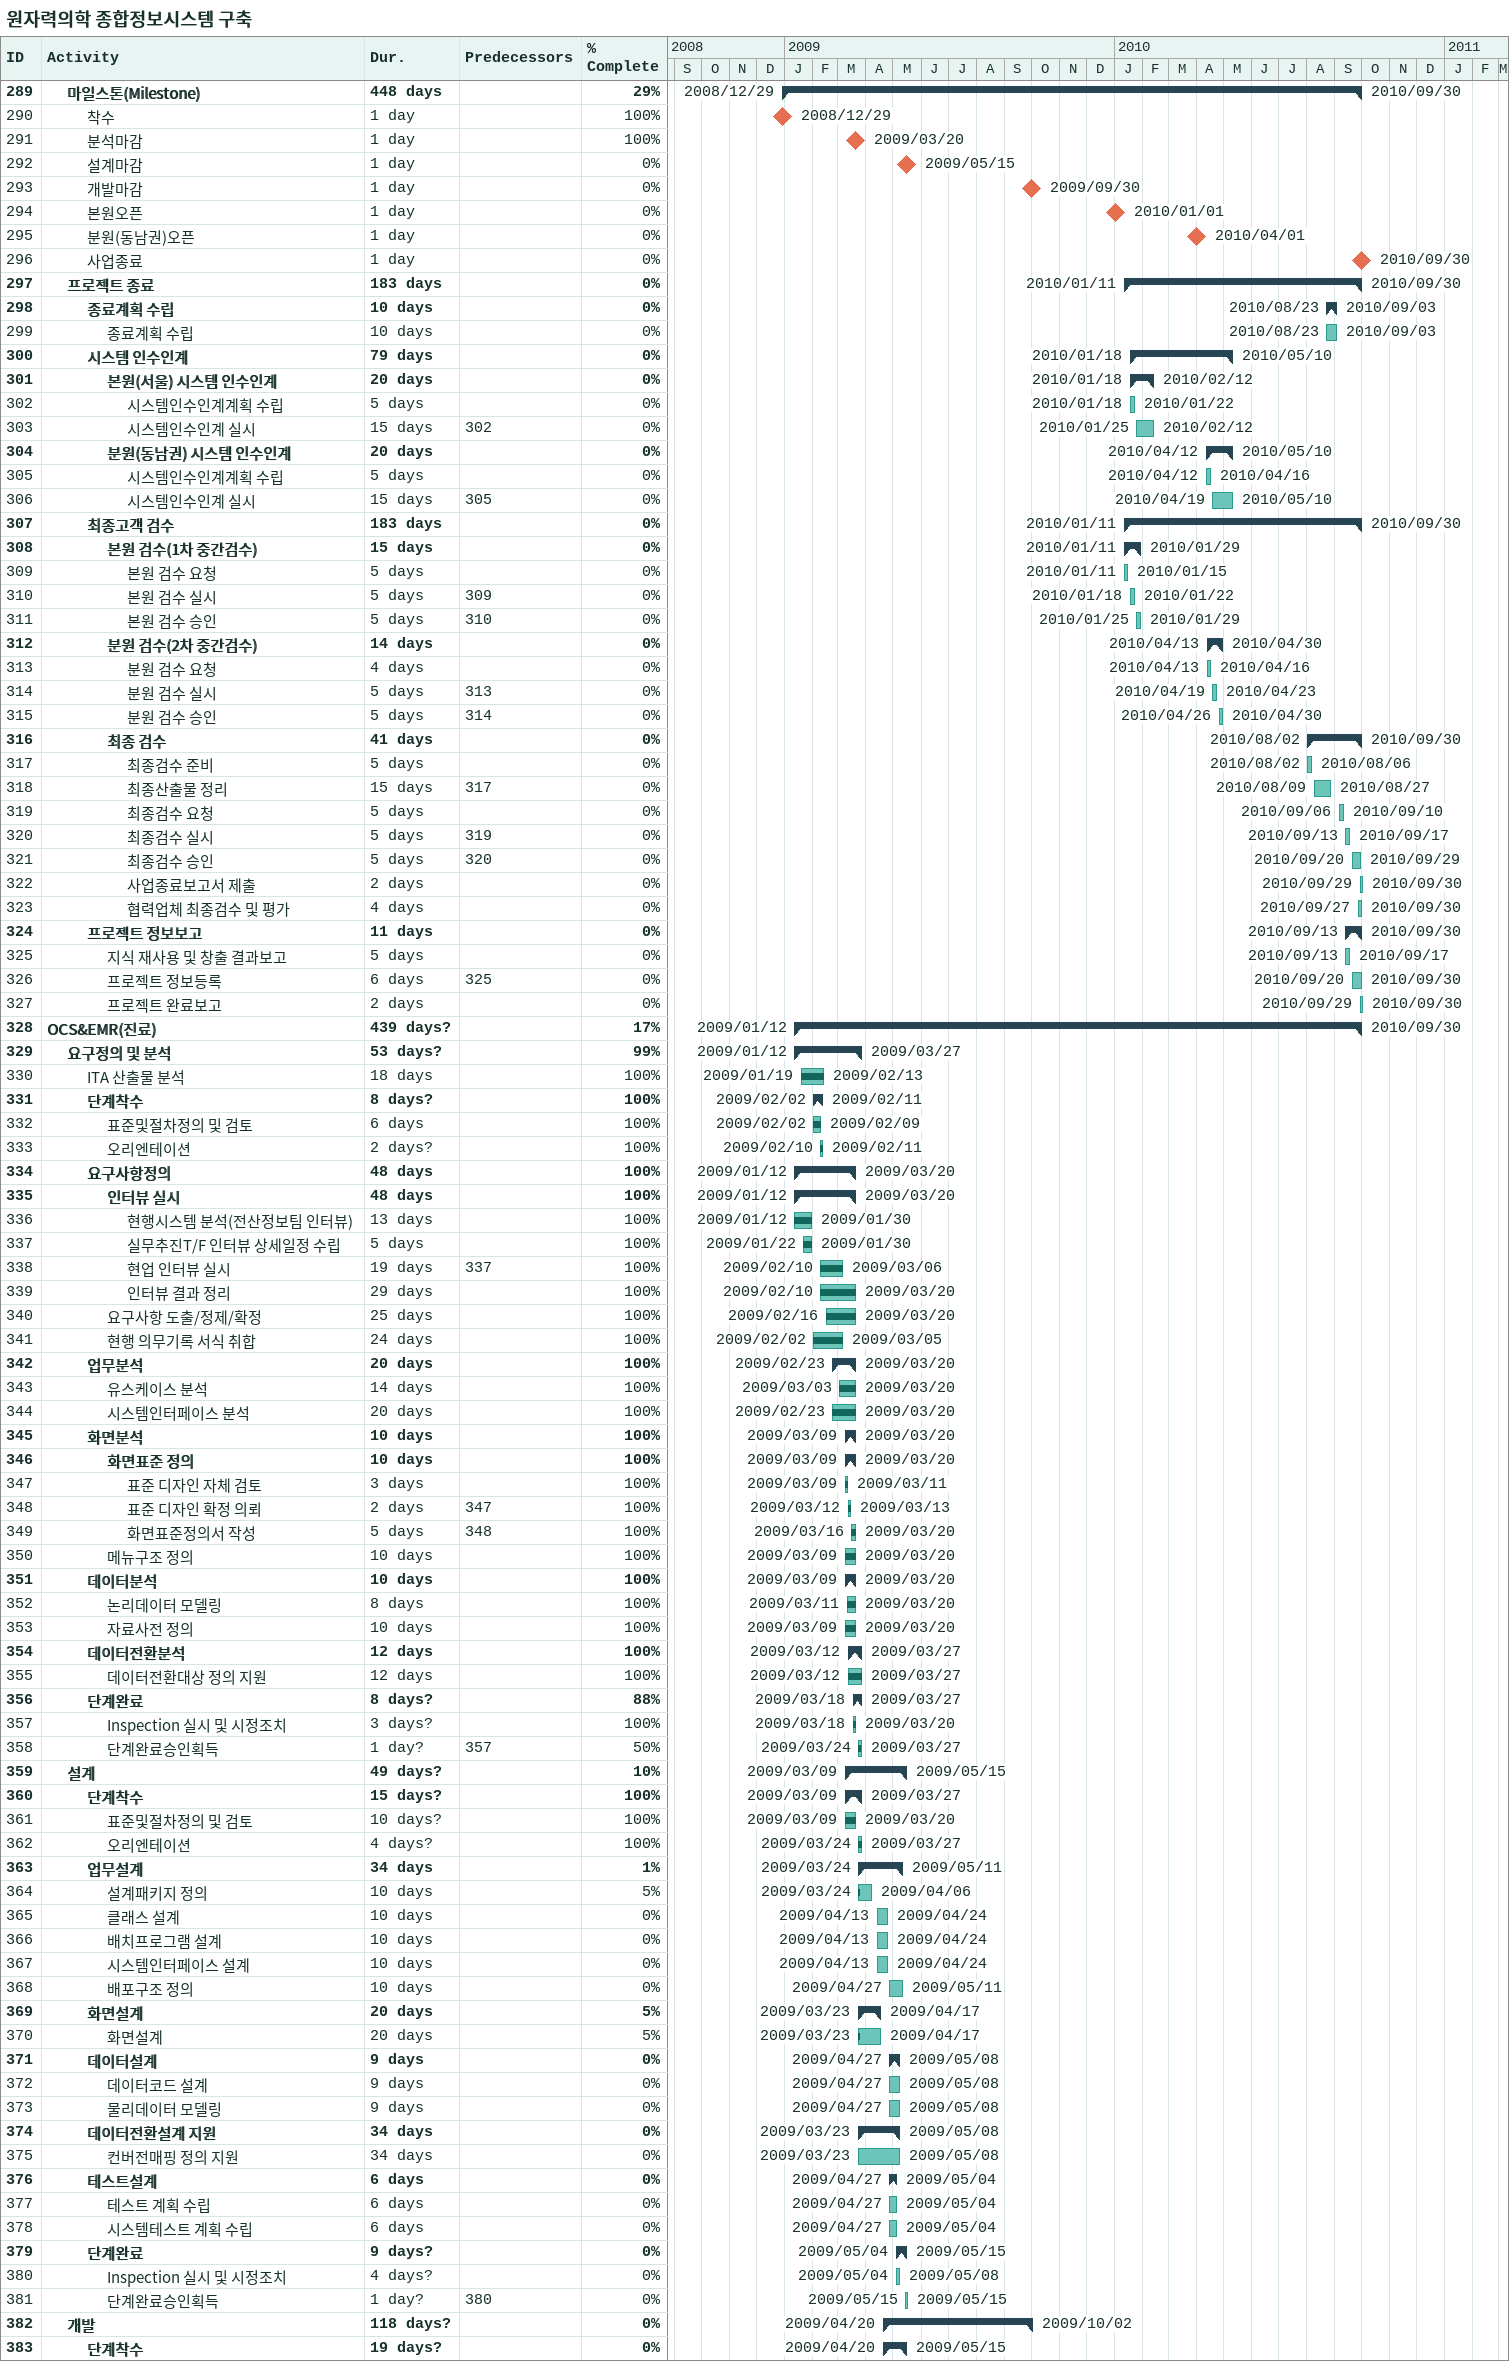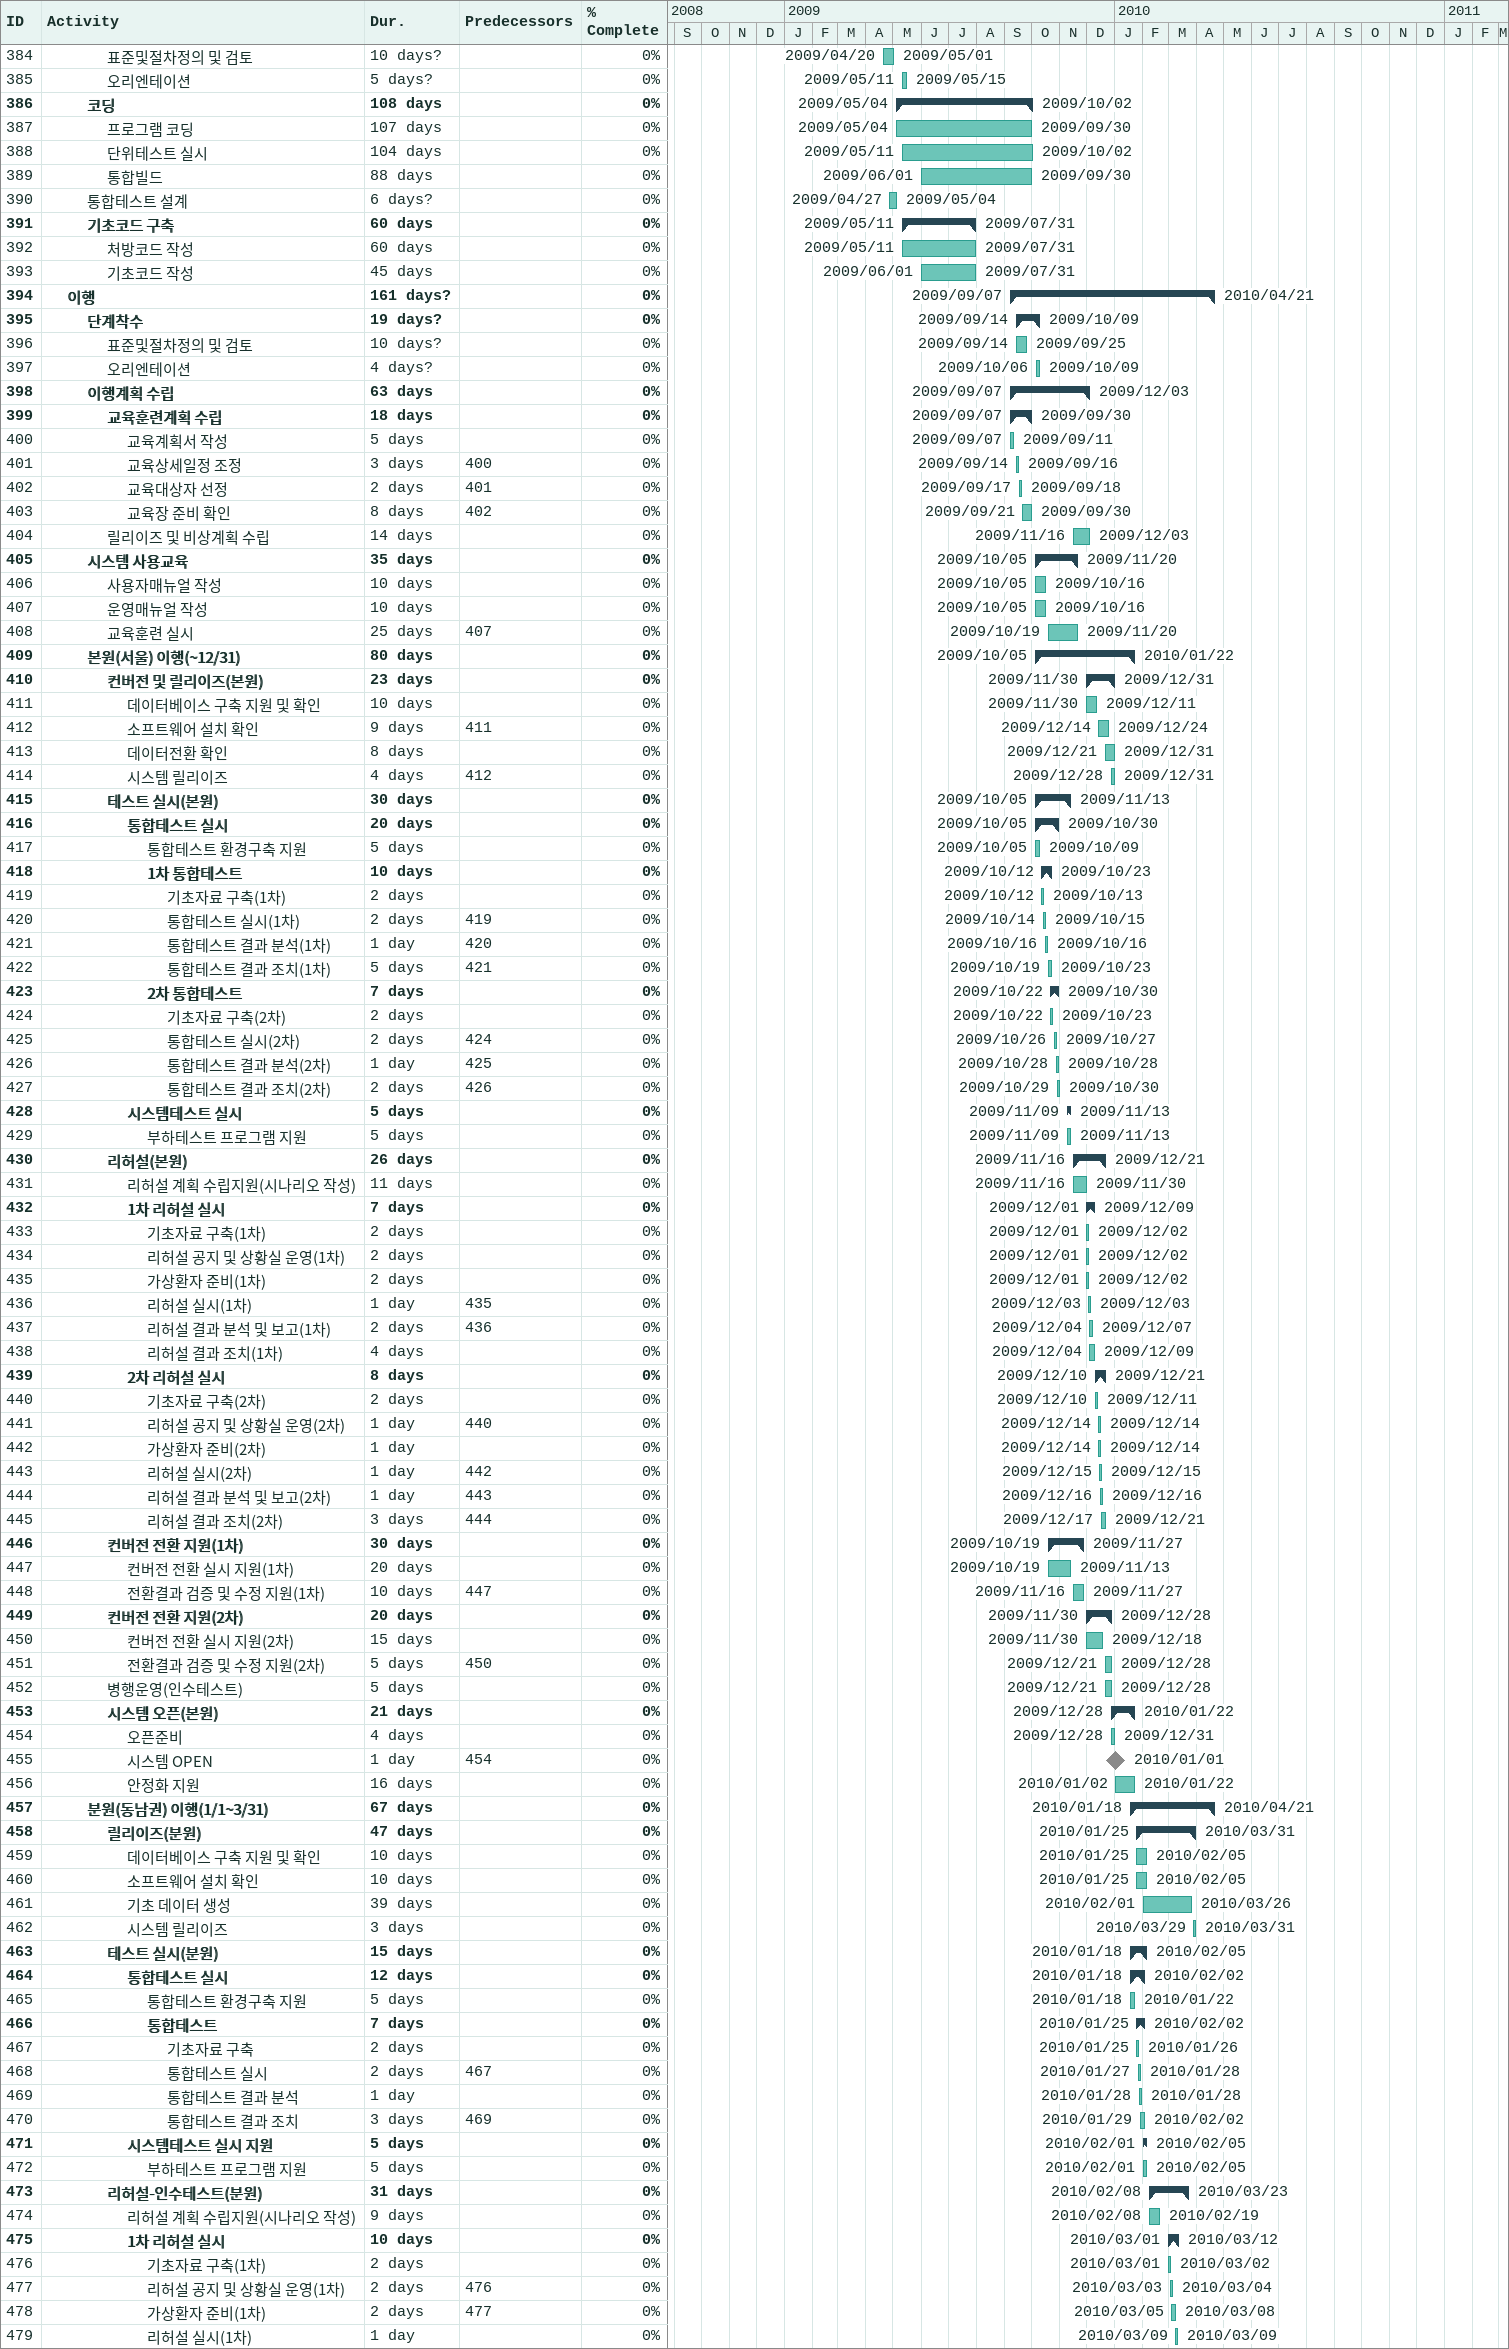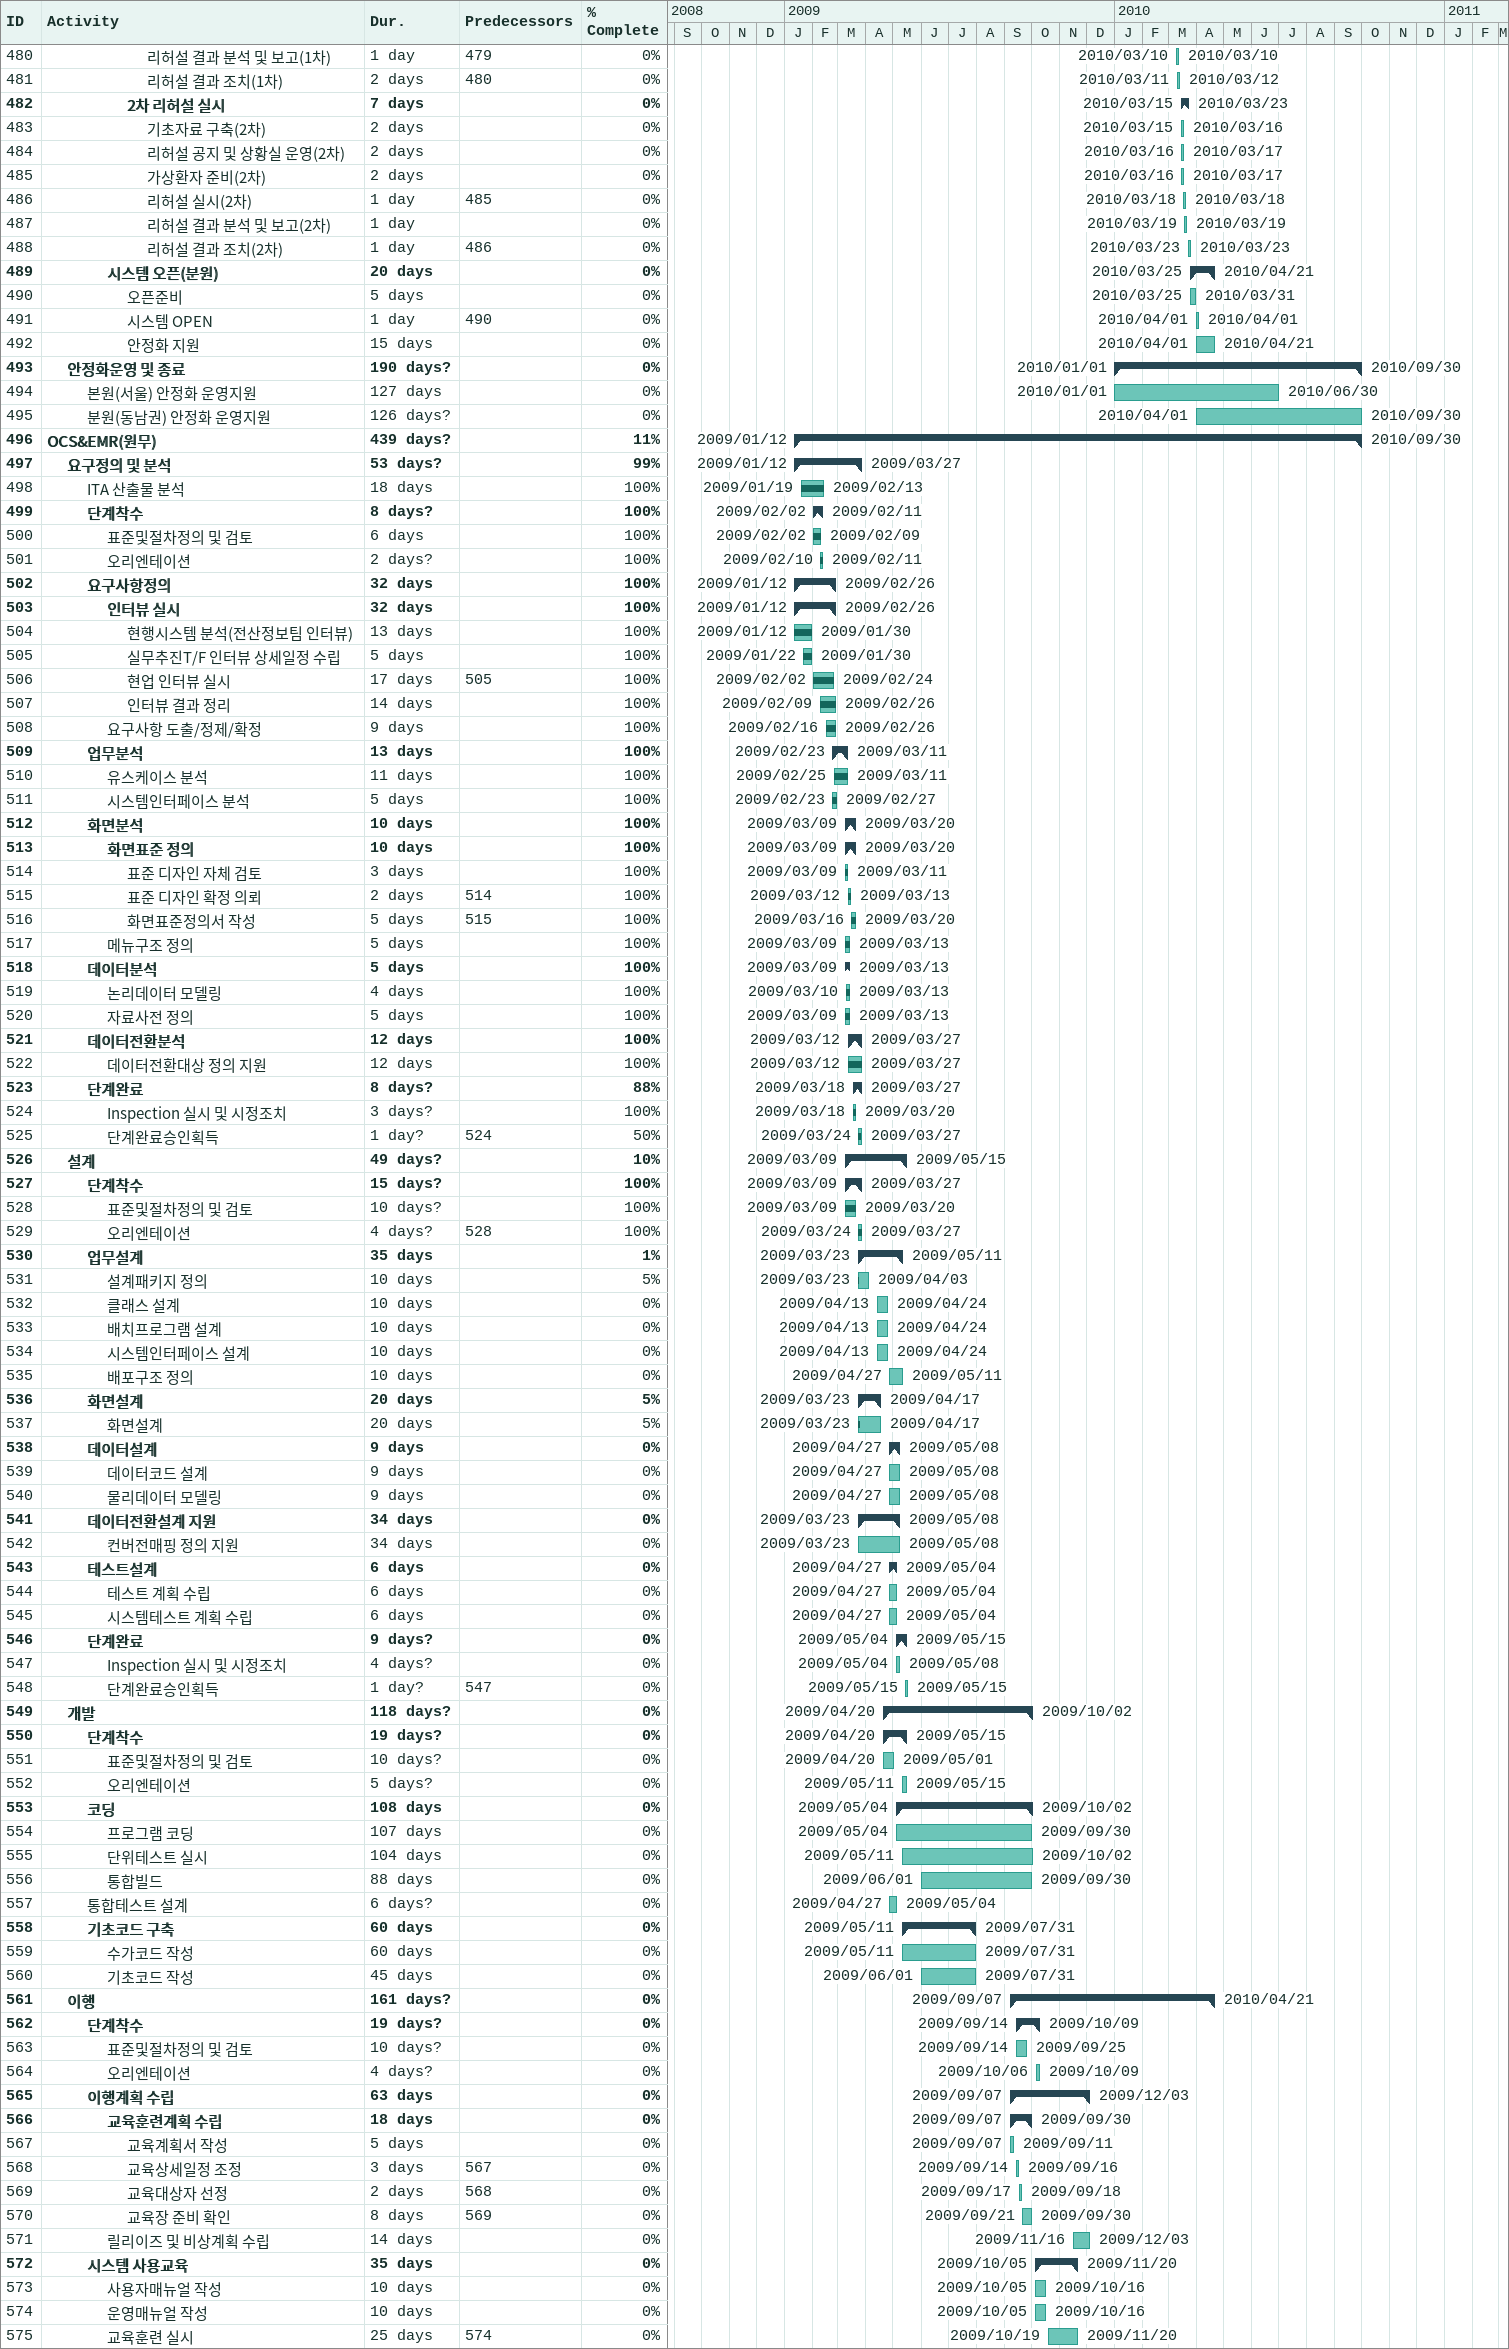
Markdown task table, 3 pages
원자력의학 종합정보시스템 구축

| ID | Level | Task | Duration | Start | Finish | Predecessors | % complete |
|---|---|---|---|---|---|---|---|
| 289 | 2 | **마일스톤(Milestone)** | 448d | 2008-12-29 | 2010-09-30 |  | 29 |
| 290 | 3 | 착수 | 1d | 2008-12-29 | 2008-12-29 |  | 100 |
| 291 | 3 | 분석마감 | 1d | 2009-03-20 | 2009-03-20 |  | 100 |
| 292 | 3 | 설계마감 | 1d | 2009-05-15 | 2009-05-15 |  | 0 |
| 293 | 3 | 개발마감 | 1d | 2009-09-30 | 2009-09-30 |  | 0 |
| 294 | 3 | 본원오픈 | 1d | 2010-01-01 | 2010-01-01 |  | 0 |
| 295 | 3 | 분원(동남권)오픈 | 1d | 2010-04-01 | 2010-04-01 |  | 0 |
| 296 | 3 | 사업종료 | 1d | 2010-09-30 | 2010-09-30 |  | 0 |
| 297 | 2 | **프로젝트 종료** | 183d | 2010-01-11 | 2010-09-30 |  | 0 |
| 298 | 3 | **종료계획 수립** | 10d | 2010-08-23 | 2010-09-03 |  | 0 |
| 299 | 4 | 종료계획 수립 | 10d | 2010-08-23 | 2010-09-03 |  | 0 |
| 300 | 3 | **시스템 인수인계** | 79d | 2010-01-18 | 2010-05-10 |  | 0 |
| 301 | 4 | **본원(서울) 시스템 인수인계** | 20d | 2010-01-18 | 2010-02-12 |  | 0 |
| 302 | 5 | 시스템인수인계계획 수립 | 5d | 2010-01-18 | 2010-01-22 |  | 0 |
| 303 | 5 | 시스템인수인계 실시 | 15d | 2010-01-25 | 2010-02-12 | 302 | 0 |
| 304 | 4 | **분원(동남권) 시스템 인수인계** | 20d | 2010-04-12 | 2010-05-10 |  | 0 |
| 305 | 5 | 시스템인수인계계획 수립 | 5d | 2010-04-12 | 2010-04-16 |  | 0 |
| 306 | 5 | 시스템인수인계 실시 | 15d | 2010-04-19 | 2010-05-10 | 305 | 0 |
| 307 | 3 | **최종고객 검수** | 183d | 2010-01-11 | 2010-09-30 |  | 0 |
| 308 | 4 | **본원 검수(1차 중간검수)** | 15d | 2010-01-11 | 2010-01-29 |  | 0 |
| 309 | 5 | 본원 검수 요청 | 5d | 2010-01-11 | 2010-01-15 |  | 0 |
| 310 | 5 | 본원 검수 실시 | 5d | 2010-01-18 | 2010-01-22 | 309 | 0 |
| 311 | 5 | 본원 검수 승인 | 5d | 2010-01-25 | 2010-01-29 | 310 | 0 |
| 312 | 4 | **분원 검수(2차 중간검수)** | 14d | 2010-04-13 | 2010-04-30 |  | 0 |
| 313 | 5 | 분원 검수 요청 | 4d | 2010-04-13 | 2010-04-16 |  | 0 |
| 314 | 5 | 분원 검수 실시 | 5d | 2010-04-19 | 2010-04-23 | 313 | 0 |
| 315 | 5 | 분원 검수 승인 | 5d | 2010-04-26 | 2010-04-30 | 314 | 0 |
| 316 | 4 | **최종 검수** | 41d | 2010-08-02 | 2010-09-30 |  | 0 |
| 317 | 5 | 최종검수 준비 | 5d | 2010-08-02 | 2010-08-06 |  | 0 |
| 318 | 5 | 최종산출물 정리 | 15d | 2010-08-09 | 2010-08-27 | 317 | 0 |
| 319 | 5 | 최종검수 요청 | 5d | 2010-09-06 | 2010-09-10 |  | 0 |
| 320 | 5 | 최종검수 실시 | 5d | 2010-09-13 | 2010-09-17 | 319 | 0 |
| 321 | 5 | 최종검수 승인 | 5d | 2010-09-20 | 2010-09-29 | 320 | 0 |
| 322 | 5 | 사업종료보고서 제출 | 2d | 2010-09-29 | 2010-09-30 |  | 0 |
| 323 | 5 | 협력업체 최종검수 및 평가 | 4d | 2010-09-27 | 2010-09-30 |  | 0 |
| 324 | 3 | **프로젝트 정보보고** | 11d | 2010-09-13 | 2010-09-30 |  | 0 |
| 325 | 4 | 지식 재사용 및 창출 결과보고 | 5d | 2010-09-13 | 2010-09-17 |  | 0 |
| 326 | 4 | 프로젝트 정보등록 | 6d | 2010-09-20 | 2010-09-30 | 325 | 0 |
| 327 | 4 | 프로젝트 완료보고 | 2d | 2010-09-29 | 2010-09-30 |  | 0 |
| 328 | 1 | **OCS&EMR(진료)** | 439d? | 2009-01-12 | 2010-09-30 |  | 17 |
| 329 | 2 | **요구정의 및 분석** | 53d? | 2009-01-12 | 2009-03-27 |  | 99 |
| 330 | 3 | ITA 산출물 분석 | 18d | 2009-01-19 | 2009-02-13 |  | 100 |
| 331 | 3 | **단계착수** | 8d? | 2009-02-02 | 2009-02-11 |  | 100 |
| 332 | 4 | 표준및절차정의 및 검토 | 6d | 2009-02-02 | 2009-02-09 |  | 100 |
| 333 | 4 | 오리엔테이션 | 2d? | 2009-02-10 | 2009-02-11 |  | 100 |
| 334 | 3 | **요구사항정의** | 48d | 2009-01-12 | 2009-03-20 |  | 100 |
| 335 | 4 | **인터뷰 실시** | 48d | 2009-01-12 | 2009-03-20 |  | 100 |
| 336 | 5 | 현행시스템 분석(전산정보팀 인터뷰) | 13d | 2009-01-12 | 2009-01-30 |  | 100 |
| 337 | 5 | 실무추진T/F 인터뷰 상세일정 수립 | 5d | 2009-01-22 | 2009-01-30 |  | 100 |
| 338 | 5 | 현업 인터뷰 실시 | 19d | 2009-02-10 | 2009-03-06 | 337 | 100 |
| 339 | 5 | 인터뷰 결과 정리 | 29d | 2009-02-10 | 2009-03-20 |  | 100 |
| 340 | 4 | 요구사항 도출/정제/확정 | 25d | 2009-02-16 | 2009-03-20 |  | 100 |
| 341 | 4 | 현행 의무기록 서식 취합 | 24d | 2009-02-02 | 2009-03-05 |  | 100 |
| 342 | 3 | **업무분석** | 20d | 2009-02-23 | 2009-03-20 |  | 100 |
| 343 | 4 | 유스케이스 분석 | 14d | 2009-03-03 | 2009-03-20 |  | 100 |
| 344 | 4 | 시스템인터페이스 분석 | 20d | 2009-02-23 | 2009-03-20 |  | 100 |
| 345 | 3 | **화면분석** | 10d | 2009-03-09 | 2009-03-20 |  | 100 |
| 346 | 4 | **화면표준 정의** | 10d | 2009-03-09 | 2009-03-20 |  | 100 |
| 347 | 5 | 표준 디자인 자체 검토 | 3d | 2009-03-09 | 2009-03-11 |  | 100 |
| 348 | 5 | 표준 디자인 확정 의뢰 | 2d | 2009-03-12 | 2009-03-13 | 347 | 100 |
| 349 | 5 | 화면표준정의서 작성 | 5d | 2009-03-16 | 2009-03-20 | 348 | 100 |
| 350 | 4 | 메뉴구조 정의 | 10d | 2009-03-09 | 2009-03-20 |  | 100 |
| 351 | 3 | **데이터분석** | 10d | 2009-03-09 | 2009-03-20 |  | 100 |
| 352 | 4 | 논리데이터 모델링 | 8d | 2009-03-11 | 2009-03-20 |  | 100 |
| 353 | 4 | 자료사전 정의 | 10d | 2009-03-09 | 2009-03-20 |  | 100 |
| 354 | 3 | **데이터전환분석** | 12d | 2009-03-12 | 2009-03-27 |  | 100 |
| 355 | 4 | 데이터전환대상 정의 지원 | 12d | 2009-03-12 | 2009-03-27 |  | 100 |
| 356 | 3 | **단계완료** | 8d? | 2009-03-18 | 2009-03-27 |  | 88 |
| 357 | 4 | Inspection 실시 및 시정조치 | 3d? | 2009-03-18 | 2009-03-20 |  | 100 |
| 358 | 4 | 단계완료승인획득 | 1d? | 2009-03-24 | 2009-03-27 | 357 | 50 |
| 359 | 2 | **설계** | 49d? | 2009-03-09 | 2009-05-15 |  | 10 |
| 360 | 3 | **단계착수** | 15d? | 2009-03-09 | 2009-03-27 |  | 100 |
| 361 | 4 | 표준및절차정의 및 검토 | 10d? | 2009-03-09 | 2009-03-20 |  | 100 |
| 362 | 4 | 오리엔테이션 | 4d? | 2009-03-24 | 2009-03-27 |  | 100 |
| 363 | 3 | **업무설계** | 34d | 2009-03-24 | 2009-05-11 |  | 1 |
| 364 | 4 | 설계패키지 정의 | 10d | 2009-03-24 | 2009-04-06 |  | 5 |
| 365 | 4 | 클래스 설계 | 10d | 2009-04-13 | 2009-04-24 |  | 0 |
| 366 | 4 | 배치프로그램 설계 | 10d | 2009-04-13 | 2009-04-24 |  | 0 |
| 367 | 4 | 시스템인터페이스 설계 | 10d | 2009-04-13 | 2009-04-24 |  | 0 |
| 368 | 4 | 배포구조 정의 | 10d | 2009-04-27 | 2009-05-11 |  | 0 |
| 369 | 3 | **화면설계** | 20d | 2009-03-23 | 2009-04-17 |  | 5 |
| 370 | 4 | 화면설계 | 20d | 2009-03-23 | 2009-04-17 |  | 5 |
| 371 | 3 | **데이터설계** | 9d | 2009-04-27 | 2009-05-08 |  | 0 |
| 372 | 4 | 데이터코드 설계 | 9d | 2009-04-27 | 2009-05-08 |  | 0 |
| 373 | 4 | 물리데이터 모델링 | 9d | 2009-04-27 | 2009-05-08 |  | 0 |
| 374 | 3 | **데이터전환설계 지원** | 34d | 2009-03-23 | 2009-05-08 |  | 0 |
| 375 | 4 | 컨버전매핑 정의 지원 | 34d | 2009-03-23 | 2009-05-08 |  | 0 |
| 376 | 3 | **테스트설계** | 6d | 2009-04-27 | 2009-05-04 |  | 0 |
| 377 | 4 | 테스트 계획 수립 | 6d | 2009-04-27 | 2009-05-04 |  | 0 |
| 378 | 4 | 시스템테스트 계획 수립 | 6d | 2009-04-27 | 2009-05-04 |  | 0 |
| 379 | 3 | **단계완료** | 9d? | 2009-05-04 | 2009-05-15 |  | 0 |
| 380 | 4 | Inspection 실시 및 시정조치 | 4d? | 2009-05-04 | 2009-05-08 |  | 0 |
| 381 | 4 | 단계완료승인획득 | 1d? | 2009-05-15 | 2009-05-15 | 380 | 0 |
| 382 | 2 | **개발** | 118d? | 2009-04-20 | 2009-10-02 |  | 0 |
| 383 | 3 | **단계착수** | 19d? | 2009-04-20 | 2009-05-15 |  | 0 |
| 384 | 4 | 표준및절차정의 및 검토 | 10d? | 2009-04-20 | 2009-05-01 |  | 0 |
| 385 | 4 | 오리엔테이션 | 5d? | 2009-05-11 | 2009-05-15 |  | 0 |
| 386 | 3 | **코딩** | 108d | 2009-05-04 | 2009-10-02 |  | 0 |
| 387 | 4 | 프로그램 코딩 | 107d | 2009-05-04 | 2009-09-30 |  | 0 |
| 388 | 4 | 단위테스트 실시 | 104d | 2009-05-11 | 2009-10-02 |  | 0 |
| 389 | 4 | 통합빌드 | 88d | 2009-06-01 | 2009-09-30 |  | 0 |
| 390 | 3 | 통합테스트 설계 | 6d? | 2009-04-27 | 2009-05-04 |  | 0 |
| 391 | 3 | **기초코드 구축** | 60d | 2009-05-11 | 2009-07-31 |  | 0 |
| 392 | 4 | 처방코드 작성 | 60d | 2009-05-11 | 2009-07-31 |  | 0 |
| 393 | 4 | 기초코드 작성 | 45d | 2009-06-01 | 2009-07-31 |  | 0 |
| 394 | 2 | **이행** | 161d? | 2009-09-07 | 2010-04-21 |  | 0 |
| 395 | 3 | **단계착수** | 19d? | 2009-09-14 | 2009-10-09 |  | 0 |
| 396 | 4 | 표준및절차정의 및 검토 | 10d? | 2009-09-14 | 2009-09-25 |  | 0 |
| 397 | 4 | 오리엔테이션 | 4d? | 2009-10-06 | 2009-10-09 |  | 0 |
| 398 | 3 | **이행계획 수립** | 63d | 2009-09-07 | 2009-12-03 |  | 0 |
| 399 | 4 | **교육훈련계획 수립** | 18d | 2009-09-07 | 2009-09-30 |  | 0 |
| 400 | 5 | 교육계획서 작성 | 5d | 2009-09-07 | 2009-09-11 |  | 0 |
| 401 | 5 | 교육상세일정 조정 | 3d | 2009-09-14 | 2009-09-16 | 400 | 0 |
| 402 | 5 | 교육대상자 선정 | 2d | 2009-09-17 | 2009-09-18 | 401 | 0 |
| 403 | 5 | 교육장 준비 확인 | 8d | 2009-09-21 | 2009-09-30 | 402 | 0 |
| 404 | 4 | 릴리이즈 및 비상계획 수립 | 14d | 2009-11-16 | 2009-12-03 |  | 0 |
| 405 | 3 | **시스템 사용교육** | 35d | 2009-10-05 | 2009-11-20 |  | 0 |
| 406 | 4 | 사용자매뉴얼 작성 | 10d | 2009-10-05 | 2009-10-16 |  | 0 |
| 407 | 4 | 운영매뉴얼 작성 | 10d | 2009-10-05 | 2009-10-16 |  | 0 |
| 408 | 4 | 교육훈련 실시 | 25d | 2009-10-19 | 2009-11-20 | 407 | 0 |
| 409 | 3 | **본원(서울) 이행(~12/31)** | 80d | 2009-10-05 | 2010-01-22 |  | 0 |
| 410 | 4 | **컨버전 및 릴리이즈(본원)** | 23d | 2009-11-30 | 2009-12-31 |  | 0 |
| 411 | 5 | 데이터베이스 구축 지원 및 확인 | 10d | 2009-11-30 | 2009-12-11 |  | 0 |
| 412 | 5 | 소프트웨어 설치 확인 | 9d | 2009-12-14 | 2009-12-24 | 411 | 0 |
| 413 | 5 | 데이터전환 확인 | 8d | 2009-12-21 | 2009-12-31 |  | 0 |
| 414 | 5 | 시스템 릴리이즈 | 4d | 2009-12-28 | 2009-12-31 | 412 | 0 |
| 415 | 4 | **테스트 실시(본원)** | 30d | 2009-10-05 | 2009-11-13 |  | 0 |
| 416 | 5 | **통합테스트 실시** | 20d | 2009-10-05 | 2009-10-30 |  | 0 |
| 417 | 6 | 통합테스트 환경구축 지원 | 5d | 2009-10-05 | 2009-10-09 |  | 0 |
| 418 | 6 | **1차 통합테스트** | 10d | 2009-10-12 | 2009-10-23 |  | 0 |
| 419 | 7 | 기초자료 구축(1차) | 2d | 2009-10-12 | 2009-10-13 |  | 0 |
| 420 | 7 | 통합테스트 실시(1차) | 2d | 2009-10-14 | 2009-10-15 | 419 | 0 |
| 421 | 7 | 통합테스트 결과 분석(1차) | 1d | 2009-10-16 | 2009-10-16 | 420 | 0 |
| 422 | 7 | 통합테스트 결과 조치(1차) | 5d | 2009-10-19 | 2009-10-23 | 421 | 0 |
| 423 | 6 | **2차 통합테스트** | 7d | 2009-10-22 | 2009-10-30 |  | 0 |
| 424 | 7 | 기초자료 구축(2차) | 2d | 2009-10-22 | 2009-10-23 |  | 0 |
| 425 | 7 | 통합테스트 실시(2차) | 2d | 2009-10-26 | 2009-10-27 | 424 | 0 |
| 426 | 7 | 통합테스트 결과 분석(2차) | 1d | 2009-10-28 | 2009-10-28 | 425 | 0 |
| 427 | 7 | 통합테스트 결과 조치(2차) | 2d | 2009-10-29 | 2009-10-30 | 426 | 0 |
| 428 | 5 | **시스템테스트 실시** | 5d | 2009-11-09 | 2009-11-13 |  | 0 |
| 429 | 6 | 부하테스트 프로그램 지원 | 5d | 2009-11-09 | 2009-11-13 |  | 0 |
| 430 | 4 | **리허설(본원)** | 26d | 2009-11-16 | 2009-12-21 |  | 0 |
| 431 | 5 | 리허설 계획 수립지원(시나리오 작성) | 11d | 2009-11-16 | 2009-11-30 |  | 0 |
| 432 | 5 | **1차 리허설 실시** | 7d | 2009-12-01 | 2009-12-09 |  | 0 |
| 433 | 6 | 기초자료 구축(1차) | 2d | 2009-12-01 | 2009-12-02 |  | 0 |
| 434 | 6 | 리허설 공지 및 상황실 운영(1차) | 2d | 2009-12-01 | 2009-12-02 |  | 0 |
| 435 | 6 | 가상환자 준비(1차) | 2d | 2009-12-01 | 2009-12-02 |  | 0 |
| 436 | 6 | 리허설 실시(1차) | 1d | 2009-12-03 | 2009-12-03 | 435 | 0 |
| 437 | 6 | 리허설 결과 분석 및 보고(1차) | 2d | 2009-12-04 | 2009-12-07 | 436 | 0 |
| 438 | 6 | 리허설 결과 조치(1차) | 4d | 2009-12-04 | 2009-12-09 |  | 0 |
| 439 | 5 | **2차 리허설 실시** | 8d | 2009-12-10 | 2009-12-21 |  | 0 |
| 440 | 6 | 기초자료 구축(2차) | 2d | 2009-12-10 | 2009-12-11 |  | 0 |
| 441 | 6 | 리허설 공지 및 상황실 운영(2차) | 1d | 2009-12-14 | 2009-12-14 | 440 | 0 |
| 442 | 6 | 가상환자 준비(2차) | 1d | 2009-12-14 | 2009-12-14 |  | 0 |
| 443 | 6 | 리허설 실시(2차) | 1d | 2009-12-15 | 2009-12-15 | 442 | 0 |
| 444 | 6 | 리허설 결과 분석 및 보고(2차) | 1d | 2009-12-16 | 2009-12-16 | 443 | 0 |
| 445 | 6 | 리허설 결과 조치(2차) | 3d | 2009-12-17 | 2009-12-21 | 444 | 0 |
| 446 | 4 | **컨버전 전환 지원(1차)** | 30d | 2009-10-19 | 2009-11-27 |  | 0 |
| 447 | 5 | 컨버전 전환 실시 지원(1차) | 20d | 2009-10-19 | 2009-11-13 |  | 0 |
| 448 | 5 | 전환결과 검증 및 수정 지원(1차) | 10d | 2009-11-16 | 2009-11-27 | 447 | 0 |
| 449 | 4 | **컨버전 전환 지원(2차)** | 20d | 2009-11-30 | 2009-12-28 |  | 0 |
| 450 | 5 | 컨버전 전환 실시 지원(2차) | 15d | 2009-11-30 | 2009-12-18 |  | 0 |
| 451 | 5 | 전환결과 검증 및 수정 지원(2차) | 5d | 2009-12-21 | 2009-12-28 | 450 | 0 |
| 452 | 4 | 병행운영(인수테스트) | 5d | 2009-12-21 | 2009-12-28 |  | 0 |
| 453 | 4 | **시스템 오픈(본원)** | 21d | 2009-12-28 | 2010-01-22 |  | 0 |
| 454 | 5 | 오픈준비 | 4d | 2009-12-28 | 2009-12-31 |  | 0 |
| 455 | 5 | 시스템 OPEN | 1d | 2010-01-01 | 2010-01-01 | 454 | 0 |
| 456 | 5 | 안정화 지원 | 16d | 2010-01-02 | 2010-01-22 |  | 0 |
| 457 | 3 | **분원(동남권) 이행(1/1~3/31)** | 67d | 2010-01-18 | 2010-04-21 |  | 0 |
| 458 | 4 | **릴리이즈(분원)** | 47d | 2010-01-25 | 2010-03-31 |  | 0 |
| 459 | 5 | 데이터베이스 구축 지원 및 확인 | 10d | 2010-01-25 | 2010-02-05 |  | 0 |
| 460 | 5 | 소프트웨어 설치 확인 | 10d | 2010-01-25 | 2010-02-05 |  | 0 |
| 461 | 5 | 기초 데이터 생성 | 39d | 2010-02-01 | 2010-03-26 |  | 0 |
| 462 | 5 | 시스템 릴리이즈 | 3d | 2010-03-29 | 2010-03-31 |  | 0 |
| 463 | 4 | **테스트 실시(분원)** | 15d | 2010-01-18 | 2010-02-05 |  | 0 |
| 464 | 5 | **통합테스트 실시** | 12d | 2010-01-18 | 2010-02-02 |  | 0 |
| 465 | 6 | 통합테스트 환경구축 지원 | 5d | 2010-01-18 | 2010-01-22 |  | 0 |
| 466 | 6 | **통합테스트** | 7d | 2010-01-25 | 2010-02-02 |  | 0 |
| 467 | 7 | 기초자료 구축 | 2d | 2010-01-25 | 2010-01-26 |  | 0 |
| 468 | 7 | 통합테스트 실시 | 2d | 2010-01-27 | 2010-01-28 | 467 | 0 |
| 469 | 7 | 통합테스트 결과 분석 | 1d | 2010-01-28 | 2010-01-28 |  | 0 |
| 470 | 7 | 통합테스트 결과 조치 | 3d | 2010-01-29 | 2010-02-02 | 469 | 0 |
| 471 | 5 | **시스템테스트 실시 지원** | 5d | 2010-02-01 | 2010-02-05 |  | 0 |
| 472 | 6 | 부하테스트 프로그램 지원 | 5d | 2010-02-01 | 2010-02-05 |  | 0 |
| 473 | 4 | **리허설-인수테스트(분원)** | 31d | 2010-02-08 | 2010-03-23 |  | 0 |
| 474 | 5 | 리허설 계획 수립지원(시나리오 작성) | 9d | 2010-02-08 | 2010-02-19 |  | 0 |
| 475 | 5 | **1차 리허설 실시** | 10d | 2010-03-01 | 2010-03-12 |  | 0 |
| 476 | 6 | 기초자료 구축(1차) | 2d | 2010-03-01 | 2010-03-02 |  | 0 |
| 477 | 6 | 리허설 공지 및 상황실 운영(1차) | 2d | 2010-03-03 | 2010-03-04 | 476 | 0 |
| 478 | 6 | 가상환자 준비(1차) | 2d | 2010-03-05 | 2010-03-08 | 477 | 0 |
| 479 | 6 | 리허설 실시(1차) | 1d | 2010-03-09 | 2010-03-09 |  | 0 |
| 480 | 6 | 리허설 결과 분석 및 보고(1차) | 1d | 2010-03-10 | 2010-03-10 | 479 | 0 |
| 481 | 6 | 리허설 결과 조치(1차) | 2d | 2010-03-11 | 2010-03-12 | 480 | 0 |
| 482 | 5 | **2차 리허설 실시** | 7d | 2010-03-15 | 2010-03-23 |  | 0 |
| 483 | 6 | 기초자료 구축(2차) | 2d | 2010-03-15 | 2010-03-16 |  | 0 |
| 484 | 6 | 리허설 공지 및 상황실 운영(2차) | 2d | 2010-03-16 | 2010-03-17 |  | 0 |
| 485 | 6 | 가상환자 준비(2차) | 2d | 2010-03-16 | 2010-03-17 |  | 0 |
| 486 | 6 | 리허설 실시(2차) | 1d | 2010-03-18 | 2010-03-18 | 485 | 0 |
| 487 | 6 | 리허설 결과 분석 및 보고(2차) | 1d | 2010-03-19 | 2010-03-19 |  | 0 |
| 488 | 6 | 리허설 결과 조치(2차) | 1d | 2010-03-23 | 2010-03-23 | 486 | 0 |
| 489 | 4 | **시스템 오픈(분원)** | 20d | 2010-03-25 | 2010-04-21 |  | 0 |
| 490 | 5 | 오픈준비 | 5d | 2010-03-25 | 2010-03-31 |  | 0 |
| 491 | 5 | 시스템 OPEN | 1d | 2010-04-01 | 2010-04-01 | 490 | 0 |
| 492 | 5 | 안정화 지원 | 15d | 2010-04-01 | 2010-04-21 |  | 0 |
| 493 | 2 | **안정화운영 및 종료** | 190d? | 2010-01-01 | 2010-09-30 |  | 0 |
| 494 | 3 | 본원(서울) 안정화 운영지원 | 127d | 2010-01-01 | 2010-06-30 |  | 0 |
| 495 | 3 | 분원(동남권) 안정화 운영지원 | 126d? | 2010-04-01 | 2010-09-30 |  | 0 |
| 496 | 1 | **OCS&EMR(원무)** | 439d? | 2009-01-12 | 2010-09-30 |  | 11 |
| 497 | 2 | **요구정의 및 분석** | 53d? | 2009-01-12 | 2009-03-27 |  | 99 |
| 498 | 3 | ITA 산출물 분석 | 18d | 2009-01-19 | 2009-02-13 |  | 100 |
| 499 | 3 | **단계착수** | 8d? | 2009-02-02 | 2009-02-11 |  | 100 |
| 500 | 4 | 표준및절차정의 및 검토 | 6d | 2009-02-02 | 2009-02-09 |  | 100 |
| 501 | 4 | 오리엔테이션 | 2d? | 2009-02-10 | 2009-02-11 |  | 100 |
| 502 | 3 | **요구사항정의** | 32d | 2009-01-12 | 2009-02-26 |  | 100 |
| 503 | 4 | **인터뷰 실시** | 32d | 2009-01-12 | 2009-02-26 |  | 100 |
| 504 | 5 | 현행시스템 분석(전산정보팀 인터뷰) | 13d | 2009-01-12 | 2009-01-30 |  | 100 |
| 505 | 5 | 실무추진T/F 인터뷰 상세일정 수립 | 5d | 2009-01-22 | 2009-01-30 |  | 100 |
| 506 | 5 | 현업 인터뷰 실시 | 17d | 2009-02-02 | 2009-02-24 | 505 | 100 |
| 507 | 5 | 인터뷰 결과 정리 | 14d | 2009-02-09 | 2009-02-26 |  | 100 |
| 508 | 4 | 요구사항 도출/정제/확정 | 9d | 2009-02-16 | 2009-02-26 |  | 100 |
| 509 | 3 | **업무분석** | 13d | 2009-02-23 | 2009-03-11 |  | 100 |
| 510 | 4 | 유스케이스 분석 | 11d | 2009-02-25 | 2009-03-11 |  | 100 |
| 511 | 4 | 시스템인터페이스 분석 | 5d | 2009-02-23 | 2009-02-27 |  | 100 |
| 512 | 3 | **화면분석** | 10d | 2009-03-09 | 2009-03-20 |  | 100 |
| 513 | 4 | **화면표준 정의** | 10d | 2009-03-09 | 2009-03-20 |  | 100 |
| 514 | 5 | 표준 디자인 자체 검토 | 3d | 2009-03-09 | 2009-03-11 |  | 100 |
| 515 | 5 | 표준 디자인 확정 의뢰 | 2d | 2009-03-12 | 2009-03-13 | 514 | 100 |
| 516 | 5 | 화면표준정의서 작성 | 5d | 2009-03-16 | 2009-03-20 | 515 | 100 |
| 517 | 4 | 메뉴구조 정의 | 5d | 2009-03-09 | 2009-03-13 |  | 100 |
| 518 | 3 | **데이터분석** | 5d | 2009-03-09 | 2009-03-13 |  | 100 |
| 519 | 4 | 논리데이터 모델링 | 4d | 2009-03-10 | 2009-03-13 |  | 100 |
| 520 | 4 | 자료사전 정의 | 5d | 2009-03-09 | 2009-03-13 |  | 100 |
| 521 | 3 | **데이터전환분석** | 12d | 2009-03-12 | 2009-03-27 |  | 100 |
| 522 | 4 | 데이터전환대상 정의 지원 | 12d | 2009-03-12 | 2009-03-27 |  | 100 |
| 523 | 3 | **단계완료** | 8d? | 2009-03-18 | 2009-03-27 |  | 88 |
| 524 | 4 | Inspection 실시 및 시정조치 | 3d? | 2009-03-18 | 2009-03-20 |  | 100 |
| 525 | 4 | 단계완료승인획득 | 1d? | 2009-03-24 | 2009-03-27 | 524 | 50 |
| 526 | 2 | **설계** | 49d? | 2009-03-09 | 2009-05-15 |  | 10 |
| 527 | 3 | **단계착수** | 15d? | 2009-03-09 | 2009-03-27 |  | 100 |
| 528 | 4 | 표준및절차정의 및 검토 | 10d? | 2009-03-09 | 2009-03-20 |  | 100 |
| 529 | 4 | 오리엔테이션 | 4d? | 2009-03-24 | 2009-03-27 | 528 | 100 |
| 530 | 3 | **업무설계** | 35d | 2009-03-23 | 2009-05-11 |  | 1 |
| 531 | 4 | 설계패키지 정의 | 10d | 2009-03-23 | 2009-04-03 |  | 5 |
| 532 | 4 | 클래스 설계 | 10d | 2009-04-13 | 2009-04-24 |  | 0 |
| 533 | 4 | 배치프로그램 설계 | 10d | 2009-04-13 | 2009-04-24 |  | 0 |
| 534 | 4 | 시스템인터페이스 설계 | 10d | 2009-04-13 | 2009-04-24 |  | 0 |
| 535 | 4 | 배포구조 정의 | 10d | 2009-04-27 | 2009-05-11 |  | 0 |
| 536 | 3 | **화면설계** | 20d | 2009-03-23 | 2009-04-17 |  | 5 |
| 537 | 4 | 화면설계 | 20d | 2009-03-23 | 2009-04-17 |  | 5 |
| 538 | 3 | **데이터설계** | 9d | 2009-04-27 | 2009-05-08 |  | 0 |
| 539 | 4 | 데이터코드 설계 | 9d | 2009-04-27 | 2009-05-08 |  | 0 |
| 540 | 4 | 물리데이터 모델링 | 9d | 2009-04-27 | 2009-05-08 |  | 0 |
| 541 | 3 | **데이터전환설계 지원** | 34d | 2009-03-23 | 2009-05-08 |  | 0 |
| 542 | 4 | 컨버전매핑 정의 지원 | 34d | 2009-03-23 | 2009-05-08 |  | 0 |
| 543 | 3 | **테스트설계** | 6d | 2009-04-27 | 2009-05-04 |  | 0 |
| 544 | 4 | 테스트 계획 수립 | 6d | 2009-04-27 | 2009-05-04 |  | 0 |
| 545 | 4 | 시스템테스트 계획 수립 | 6d | 2009-04-27 | 2009-05-04 |  | 0 |
| 546 | 3 | **단계완료** | 9d? | 2009-05-04 | 2009-05-15 |  | 0 |
| 547 | 4 | Inspection 실시 및 시정조치 | 4d? | 2009-05-04 | 2009-05-08 |  | 0 |
| 548 | 4 | 단계완료승인획득 | 1d? | 2009-05-15 | 2009-05-15 | 547 | 0 |
| 549 | 2 | **개발** | 118d? | 2009-04-20 | 2009-10-02 |  | 0 |
| 550 | 3 | **단계착수** | 19d? | 2009-04-20 | 2009-05-15 |  | 0 |
| 551 | 4 | 표준및절차정의 및 검토 | 10d? | 2009-04-20 | 2009-05-01 |  | 0 |
| 552 | 4 | 오리엔테이션 | 5d? | 2009-05-11 | 2009-05-15 |  | 0 |
| 553 | 3 | **코딩** | 108d | 2009-05-04 | 2009-10-02 |  | 0 |
| 554 | 4 | 프로그램 코딩 | 107d | 2009-05-04 | 2009-09-30 |  | 0 |
| 555 | 4 | 단위테스트 실시 | 104d | 2009-05-11 | 2009-10-02 |  | 0 |
| 556 | 4 | 통합빌드 | 88d | 2009-06-01 | 2009-09-30 |  | 0 |
| 557 | 3 | 통합테스트 설계 | 6d? | 2009-04-27 | 2009-05-04 |  | 0 |
| 558 | 3 | **기초코드 구축** | 60d | 2009-05-11 | 2009-07-31 |  | 0 |
| 559 | 4 | 수가코드 작성 | 60d | 2009-05-11 | 2009-07-31 |  | 0 |
| 560 | 4 | 기초코드 작성 | 45d | 2009-06-01 | 2009-07-31 |  | 0 |
| 561 | 2 | **이행** | 161d? | 2009-09-07 | 2010-04-21 |  | 0 |
| 562 | 3 | **단계착수** | 19d? | 2009-09-14 | 2009-10-09 |  | 0 |
| 563 | 4 | 표준및절차정의 및 검토 | 10d? | 2009-09-14 | 2009-09-25 |  | 0 |
| 564 | 4 | 오리엔테이션 | 4d? | 2009-10-06 | 2009-10-09 |  | 0 |
| 565 | 3 | **이행계획 수립** | 63d | 2009-09-07 | 2009-12-03 |  | 0 |
| 566 | 4 | **교육훈련계획 수립** | 18d | 2009-09-07 | 2009-09-30 |  | 0 |
| 567 | 5 | 교육계획서 작성 | 5d | 2009-09-07 | 2009-09-11 |  | 0 |
| 568 | 5 | 교육상세일정 조정 | 3d | 2009-09-14 | 2009-09-16 | 567 | 0 |
| 569 | 5 | 교육대상자 선정 | 2d | 2009-09-17 | 2009-09-18 | 568 | 0 |
| 570 | 5 | 교육장 준비 확인 | 8d | 2009-09-21 | 2009-09-30 | 569 | 0 |
| 571 | 4 | 릴리이즈 및 비상계획 수립 | 14d | 2009-11-16 | 2009-12-03 |  | 0 |
| 572 | 3 | **시스템 사용교육** | 35d | 2009-10-05 | 2009-11-20 |  | 0 |
| 573 | 4 | 사용자매뉴얼 작성 | 10d | 2009-10-05 | 2009-10-16 |  | 0 |
| 574 | 4 | 운영매뉴얼 작성 | 10d | 2009-10-05 | 2009-10-16 |  | 0 |
| 575 | 4 | 교육훈련 실시 | 25d | 2009-10-19 | 2009-11-20 | 574 | 0 |
